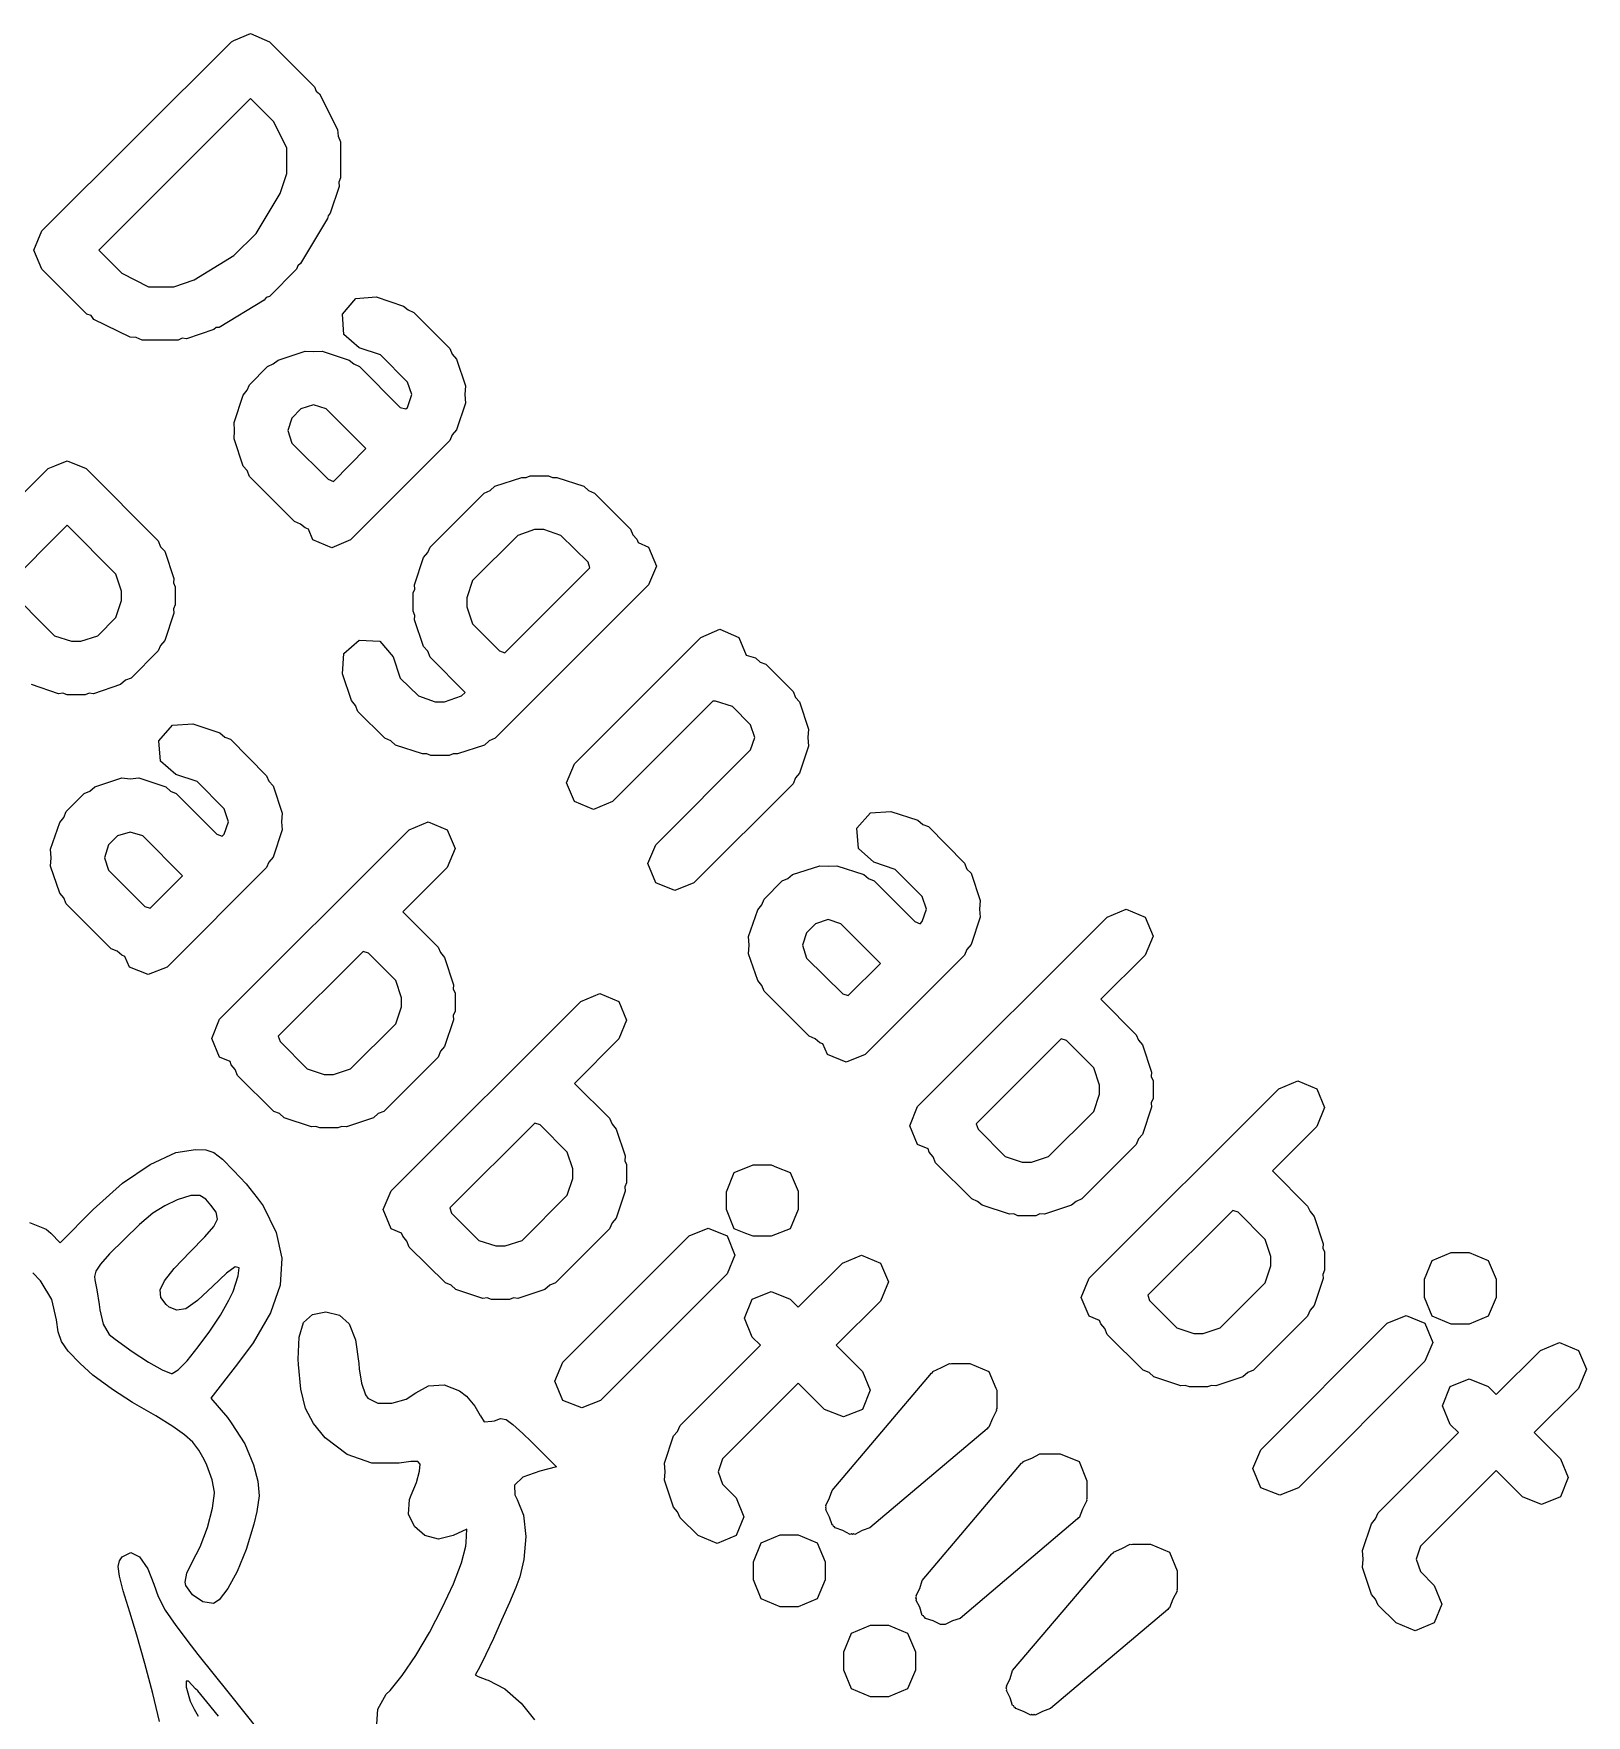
# Model space of a CAD drawing. Extents: x 59.1 to 150, y -119.5 to -80.2.
# Drawn here: x 71.978 to 74.873, y -116.338 to -113.202 of the extents above; entities that cross this region are included whole.
import ezdxf

# ---------------------------------------------------------------- set-up
doc = ezdxf.new("R2010")
doc.units = 0
doc.layers.add('BLACK', color=7, linetype='CONTINUOUS')

msp = doc.modelspace()

# ---------------------------------------------------------------- linework, layer by layer
at = {"layer": 'BLACK', "linetype": 'CONTINUOUS'}
for p, q in [((71.9932, -113.57), (72.3467, -113.217)), ((72.3467, -113.217), (72.351, -113.215)), ((72.351, -113.215), (72.3821, -113.202)), ((72.3821, -113.202), (72.4174, -113.217)), ((72.4174, -113.217), (72.5016, -113.301)), ((72.5016, -113.301), (72.5048, -113.309)), ((72.5048, -113.309), (72.511, -113.314)), ((72.511, -113.314), (72.5446, -113.381)), ((72.3821, -113.323), (72.0992, -113.606)), ((72.4252, -113.366), (72.3821, -113.323)), ((72.4499, -113.415), (72.4252, -113.366)), ((72.5446, -113.381), (72.5455, -113.393)), ((72.4499, -113.463), (72.4499, -113.415)), ((72.5455, -113.393), (72.5499, -113.404)), ((72.5499, -113.404), (72.5499, -113.471)), ((72.4374, -113.5), (72.4499, -113.463)), ((72.5499, -113.471), (72.5468, -113.479)), ((72.3929, -113.575), (72.4374, -113.5)), ((72.5474, -113.487), (72.5305, -113.537)), ((72.5468, -113.479), (72.5474, -113.487)), ((72.5305, -113.537), (72.5268, -113.542)), ((71.9785, -113.606), (71.9932, -113.57)), ((71.9932, -113.57), (71.9932, -113.57)), ((72.526, -113.547), (72.4755, -113.631)), ((72.5268, -113.542), (72.526, -113.547)), ((72.3511, -113.616), (72.3929, -113.575)), ((71.9932, -113.641), (71.9785, -113.606)), ((72.0992, -113.606), (72.1423, -113.649)), ((72.2769, -113.661), (72.3511, -113.616)), ((72.4704, -113.635), (72.4679, -113.641)), ((72.4755, -113.631), (72.4704, -113.635)), ((72.0773, -113.725), (71.9932, -113.641)), ((72.1423, -113.649), (72.1918, -113.674)), ((72.2393, -113.674), (72.2769, -113.661)), ((72.4679, -113.641), (72.4174, -113.692)), ((72.1918, -113.674), (72.2393, -113.674)), ((72.4116, -113.694), (72.4078, -113.699)), ((72.4174, -113.692), (72.4116, -113.694)), ((72.5535, -113.725), (72.5786, -113.696)), ((72.5786, -113.696), (72.6167, -113.693)), ((72.6167, -113.693), (72.6673, -113.71)), ((72.0849, -113.728), (72.0773, -113.725)), ((72.0903, -113.735), (72.0849, -113.728)), ((72.4078, -113.699), (72.3236, -113.75)), ((72.5562, -113.763), (72.5535, -113.725)), ((72.6673, -113.71), (72.676, -113.717)), ((72.676, -113.717), (72.6868, -113.722)), ((72.6868, -113.722), (72.7541, -113.789)), ((72.1577, -113.768), (72.0903, -113.735)), ((72.3137, -113.754), (72.2632, -113.771)), ((72.318, -113.75), (72.3137, -113.754)), ((72.3236, -113.75), (72.318, -113.75)), ((72.1693, -113.769), (72.1577, -113.768)), ((72.18, -113.774), (72.1693, -113.769)), ((72.2474, -113.774), (72.18, -113.774)), ((72.255, -113.77), (72.2474, -113.774)), ((72.2632, -113.771), (72.255, -113.77)), ((72.5851, -113.788), (72.5562, -113.763)), ((72.6244, -113.801), (72.5851, -113.788)), ((72.7541, -113.789), (72.7586, -113.8)), ((72.3804, -113.857), (72.4141, -113.823)), ((72.4141, -113.823), (72.4248, -113.818)), ((72.4248, -113.818), (72.4336, -113.811)), ((72.4336, -113.811), (72.4841, -113.794)), ((72.4841, -113.794), (72.4999, -113.795)), ((72.4999, -113.795), (72.5157, -113.794)), ((72.5157, -113.794), (72.5662, -113.811)), ((72.5662, -113.811), (72.575, -113.818)), ((72.575, -113.818), (72.5858, -113.823)), ((72.5858, -113.823), (72.6616, -113.899)), ((72.6751, -113.852), (72.6244, -113.801)), ((72.7586, -113.8), (72.7662, -113.809)), ((72.7662, -113.809), (72.7831, -113.859)), ((72.6829, -113.875), (72.6751, -113.852)), ((72.3515, -113.927), (72.3683, -113.876)), ((72.3683, -113.876), (72.3759, -113.867)), ((72.3759, -113.867), (72.3804, -113.857)), ((72.6751, -113.899), (72.6829, -113.875)), ((72.7831, -113.859), (72.7819, -113.875)), ((72.7819, -113.875), (72.7831, -113.891)), ((72.4764, -113.902), (72.4594, -113.919)), ((72.4999, -113.894), (72.4764, -113.902)), ((72.5234, -113.902), (72.4999, -113.894)), ((72.5976, -113.976), (72.5234, -113.902)), ((72.6616, -113.899), (72.6716, -113.902)), ((72.6716, -113.902), (72.6751, -113.899)), ((72.7831, -113.891), (72.7662, -113.941)), ((72.3526, -113.942), (72.3515, -113.927)), ((72.3515, -113.958), (72.3526, -113.942)), ((72.4594, -113.919), (72.4516, -113.942)), ((72.4516, -113.942), (72.4594, -113.966)), ((72.7662, -113.941), (72.7586, -113.95)), ((72.3683, -114.009), (72.3515, -113.958)), ((72.4594, -113.966), (72.5269, -114.033)), ((72.5369, -114.037), (72.5976, -113.976)), ((72.7541, -113.961), (72.569, -114.146)), ((72.7586, -113.95), (72.7541, -113.961)), ((72.0048, -114.013), (72.0173, -114.008)), ((72.0173, -114.008), (72.0401, -113.999)), ((72.0401, -113.999), (72.0755, -114.013)), ((72.3759, -114.017), (72.3683, -114.009)), ((71.8196, -114.198), (72.0048, -114.013)), ((72.0755, -114.013), (72.2102, -114.148)), ((72.3804, -114.028), (72.3759, -114.017)), ((72.4646, -114.112), (72.3804, -114.028)), ((72.5269, -114.033), (72.5369, -114.037)), ((72.8377, -114.046), (72.8882, -114.03)), ((72.8882, -114.03), (72.8964, -114.03)), ((72.8964, -114.03), (72.904, -114.027)), ((72.904, -114.027), (72.9377, -114.027)), ((72.9377, -114.027), (72.9453, -114.03)), ((72.9453, -114.03), (72.9535, -114.03)), ((72.9535, -114.03), (73.004, -114.046)), ((72.7171, -114.16), (72.8181, -114.059)), ((72.8181, -114.059), (72.8289, -114.054)), ((72.8289, -114.054), (72.8377, -114.046)), ((73.004, -114.046), (73.0128, -114.054)), ((73.0128, -114.054), (73.0235, -114.059)), ((73.0235, -114.059), (73.0909, -114.126)), ((72.0401, -114.119), (71.9257, -114.234)), ((72.1311, -114.21), (72.0401, -114.119)), ((72.4753, -114.117), (72.4646, -114.112)), ((72.4841, -114.124), (72.4753, -114.117)), ((72.4901, -114.126), (72.4841, -114.124)), ((72.4982, -114.146), (72.4901, -114.126)), ((72.9121, -114.127), (72.8805, -114.138)), ((72.9295, -114.127), (72.9121, -114.127)), ((72.9612, -114.138), (72.9295, -114.127)), ((73.0909, -114.126), (73.0953, -114.137)), ((73.0953, -114.137), (73.1029, -114.145)), ((72.2102, -114.148), (72.2146, -114.159)), ((72.2146, -114.159), (72.2223, -114.167)), ((72.2223, -114.167), (72.2391, -114.218)), ((72.5336, -114.161), (72.4982, -114.146)), ((72.569, -114.146), (72.5336, -114.161)), ((72.7127, -114.17), (72.7171, -114.16)), ((72.8805, -114.138), (72.7962, -114.222)), ((73.0118, -114.188), (72.9612, -114.138)), ((73.1029, -114.145), (73.1049, -114.151)), ((73.1049, -114.151), (73.1245, -114.16)), ((73.1245, -114.16), (73.1392, -114.195)), ((72.6882, -114.23), (72.705, -114.179)), ((72.705, -114.179), (72.7127, -114.17)), ((72.8568, -114.357), (73.0151, -114.198)), ((73.0151, -114.198), (73.0118, -114.188)), ((73.1392, -114.195), (73.1245, -114.23)), ((72.1417, -114.242), (72.1311, -114.21)), ((72.2391, -114.218), (72.2385, -114.226)), ((72.2385, -114.226), (72.2417, -114.234)), ((72.6888, -114.238), (72.6882, -114.23)), ((72.7962, -114.222), (72.7856, -114.254)), ((73.1245, -114.23), (72.8383, -114.516)), ((71.9257, -114.234), (72.0166, -114.325)), ((72.1311, -114.291), (72.1417, -114.259)), ((72.1417, -114.259), (72.1417, -114.242)), ((72.2417, -114.234), (72.2417, -114.267)), ((72.6856, -114.245), (72.6888, -114.238)), ((72.6856, -114.279), (72.6856, -114.245)), ((72.7856, -114.254), (72.7856, -114.271)), ((72.0973, -114.325), (72.1311, -114.291)), ((72.2391, -114.283), (72.2223, -114.334)), ((72.2417, -114.267), (72.2385, -114.275)), ((72.2385, -114.275), (72.2391, -114.283)), ((72.6888, -114.287), (72.6856, -114.279)), ((72.6882, -114.295), (72.6888, -114.287)), ((72.7856, -114.271), (72.7962, -114.303)), ((72.0166, -114.325), (72.0482, -114.335)), ((72.0657, -114.335), (72.0973, -114.325)), ((72.705, -114.345), (72.6882, -114.295)), ((72.7962, -114.303), (72.8468, -114.353)), ((73.2222, -114.328), (73.2575, -114.313)), ((73.2575, -114.313), (73.2929, -114.328)), ((72.0482, -114.335), (72.0657, -114.335)), ((72.2102, -114.353), (72.1597, -114.404)), ((72.2146, -114.343), (72.2102, -114.353)), ((72.2223, -114.334), (72.2146, -114.343)), ((72.5562, -114.358), (72.5851, -114.333)), ((72.5851, -114.333), (72.6233, -114.335)), ((72.6233, -114.335), (72.6484, -114.364)), ((72.7127, -114.354), (72.705, -114.345)), ((72.7171, -114.365), (72.7127, -114.354)), ((72.8468, -114.353), (72.8568, -114.357)), ((72.9865, -114.564), (73.2222, -114.328)), ((73.2929, -114.328), (73.3064, -114.361)), ((72.5535, -114.396), (72.5562, -114.358)), ((72.6484, -114.364), (72.6615, -114.404)), ((72.7828, -114.431), (72.7171, -114.365)), ((73.3064, -114.361), (73.3239, -114.366)), ((73.3239, -114.366), (73.3326, -114.374)), ((73.3326, -114.374), (73.3434, -114.378)), ((73.3434, -114.378), (73.3939, -114.429)), ((72.0243, -114.433), (71.9738, -114.416)), ((72.1401, -114.416), (72.0896, -114.433)), ((72.1489, -114.408), (72.1401, -114.416)), ((72.1597, -114.404), (72.1489, -114.408)), ((72.5703, -114.446), (72.5535, -114.396)), ((72.6615, -114.404), (72.6953, -114.437)), ((72.0325, -114.432), (72.0243, -114.433)), ((72.0401, -114.435), (72.0325, -114.432)), ((72.0738, -114.435), (72.0401, -114.435)), ((72.0814, -114.432), (72.0738, -114.435)), ((72.0896, -114.433), (72.0814, -114.432)), ((72.578, -114.455), (72.5703, -114.446)), ((72.6953, -114.437), (72.7269, -114.448)), ((72.7269, -114.448), (72.7443, -114.448)), ((72.7443, -114.448), (72.776, -114.437)), ((72.776, -114.437), (72.7828, -114.431)), ((73.2446, -114.447), (73.0572, -114.634)), ((73.2494, -114.447), (73.2446, -114.447)), ((73.281, -114.457), (73.2494, -114.447)), ((73.3939, -114.429), (73.3984, -114.44)), ((73.3984, -114.44), (73.406, -114.448)), ((73.406, -114.448), (73.4228, -114.499)), ((72.5824, -114.466), (72.578, -114.455)), ((72.6329, -114.516), (72.5824, -114.466)), ((73.3149, -114.491), (73.281, -114.457)), ((72.2116, -114.521), (72.2366, -114.492)), ((72.2366, -114.492), (72.2748, -114.489)), ((72.2748, -114.489), (72.3253, -114.506)), ((72.3253, -114.506), (72.3341, -114.514)), ((73.3227, -114.515), (73.3149, -114.491)), ((73.4228, -114.499), (73.4217, -114.515)), ((72.2143, -114.559), (72.2116, -114.521)), ((72.3341, -114.514), (72.3449, -114.518)), ((72.3449, -114.518), (72.4122, -114.586)), ((72.6437, -114.521), (72.6329, -114.516)), ((72.6525, -114.529), (72.6437, -114.521)), ((72.703, -114.545), (72.6525, -114.529)), ((72.8188, -114.529), (72.7683, -114.545)), ((72.8276, -114.521), (72.8188, -114.529)), ((72.8383, -114.516), (72.8276, -114.521)), ((73.138, -114.715), (73.3149, -114.538)), ((73.3149, -114.538), (73.3227, -114.515)), ((73.4228, -114.531), (73.406, -114.581)), ((73.4217, -114.515), (73.4228, -114.531)), ((72.2432, -114.584), (72.2143, -114.559)), ((72.7112, -114.545), (72.703, -114.545)), ((72.7188, -114.548), (72.7112, -114.545)), ((72.7525, -114.548), (72.7188, -114.548)), ((72.7601, -114.545), (72.7525, -114.548)), ((72.7683, -114.545), (72.7601, -114.545)), ((72.9718, -114.599), (72.9865, -114.564)), ((72.0829, -114.615), (72.0917, -114.607)), ((72.0917, -114.607), (72.1422, -114.59)), ((72.1422, -114.59), (72.158, -114.592)), ((72.158, -114.592), (72.1738, -114.59)), ((72.1738, -114.59), (72.2243, -114.607)), ((72.2243, -114.607), (72.2331, -114.615)), ((72.2825, -114.597), (72.2432, -114.584)), ((72.3332, -114.648), (72.2825, -114.597)), ((72.4122, -114.586), (72.4167, -114.596)), ((72.4167, -114.596), (72.4243, -114.605)), ((72.4243, -114.605), (72.4411, -114.656)), ((72.9865, -114.634), (72.9718, -114.599)), ((73.3939, -114.601), (73.2087, -114.786)), ((73.3984, -114.59), (73.3939, -114.601)), ((73.406, -114.581), (73.3984, -114.59)), ((72.0385, -114.653), (72.0721, -114.619)), ((72.0721, -114.619), (72.0829, -114.615)), ((72.2331, -114.615), (72.2438, -114.619)), ((72.2438, -114.619), (72.3197, -114.695)), ((73.0218, -114.649), (72.9865, -114.634)), ((73.0572, -114.634), (73.0218, -114.649)), ((72.0264, -114.673), (72.034, -114.664)), ((72.034, -114.664), (72.0385, -114.653)), ((72.341, -114.672), (72.3332, -114.648)), ((72.4411, -114.656), (72.44, -114.672)), ((73.5131, -114.684), (73.5382, -114.655)), ((73.5382, -114.655), (73.5764, -114.653)), ((73.5764, -114.653), (73.6269, -114.669)), ((73.6269, -114.669), (73.6357, -114.677)), ((72.0095, -114.723), (72.0264, -114.673)), ((72.1345, -114.698), (72.1175, -114.715)), ((72.158, -114.691), (72.1345, -114.698)), ((72.1815, -114.698), (72.158, -114.691)), ((72.2556, -114.773), (72.1815, -114.698)), ((72.3197, -114.695), (72.3297, -114.699)), ((72.3247, -115.04), (72.6782, -114.687)), ((72.3297, -114.699), (72.3332, -114.695)), ((72.3332, -114.695), (72.341, -114.672)), ((72.4411, -114.687), (72.4243, -114.738)), ((72.44, -114.672), (72.4411, -114.687)), ((72.6782, -114.687), (72.7136, -114.672)), ((72.7136, -114.672), (72.7489, -114.687)), ((72.7489, -114.687), (72.7636, -114.722)), ((73.5159, -114.722), (73.5131, -114.684)), ((73.6357, -114.677), (73.6464, -114.681)), ((73.6464, -114.681), (73.7138, -114.749)), ((72.0107, -114.739), (72.0095, -114.723)), ((72.1175, -114.715), (72.1097, -114.739)), ((72.7636, -114.722), (72.7489, -114.757)), ((73.1234, -114.75), (73.138, -114.715)), ((73.5448, -114.747), (73.5159, -114.722)), ((72.0095, -114.755), (72.0107, -114.739)), ((72.0264, -114.805), (72.0095, -114.755)), ((72.1097, -114.739), (72.1175, -114.762)), ((72.1175, -114.762), (72.185, -114.83)), ((72.4122, -114.757), (72.227, -114.943)), ((72.4167, -114.747), (72.4122, -114.757)), ((72.4243, -114.738), (72.4167, -114.747)), ((72.7489, -114.757), (72.6664, -114.84)), ((73.138, -114.786), (73.1234, -114.75)), ((73.3932, -114.77), (73.4438, -114.754)), ((73.4438, -114.754), (73.4596, -114.755)), ((73.4596, -114.755), (73.4754, -114.754)), ((73.4754, -114.754), (73.5259, -114.77)), ((73.5841, -114.761), (73.5448, -114.747)), ((73.6347, -114.811), (73.5841, -114.761)), ((73.7138, -114.749), (73.7182, -114.76)), ((73.7182, -114.76), (73.7259, -114.768)), ((72.195, -114.833), (72.2556, -114.773)), ((73.1734, -114.8), (73.138, -114.786)), ((73.2087, -114.786), (73.1734, -114.8)), ((73.34, -114.816), (73.3737, -114.782)), ((73.3737, -114.782), (73.3845, -114.778)), ((73.3845, -114.778), (73.3932, -114.77)), ((73.5259, -114.77), (73.5347, -114.778)), ((73.5347, -114.778), (73.5454, -114.782)), ((73.5454, -114.782), (73.6213, -114.858)), ((73.7259, -114.768), (73.7427, -114.819)), ((72.034, -114.814), (72.0264, -114.805)), ((72.0385, -114.825), (72.034, -114.814)), ((72.1226, -114.909), (72.0385, -114.825)), ((73.328, -114.836), (73.3356, -114.827)), ((73.3356, -114.827), (73.34, -114.816)), ((73.6426, -114.835), (73.6347, -114.811)), ((73.7427, -114.819), (73.7416, -114.835)), ((72.185, -114.83), (72.195, -114.833)), ((72.6664, -114.84), (72.7321, -114.906)), ((73.3111, -114.886), (73.328, -114.836)), ((73.4596, -114.854), (73.4361, -114.862)), ((73.4831, -114.862), (73.4596, -114.854)), ((73.6213, -114.858), (73.6313, -114.862)), ((73.6262, -115.203), (73.9798, -114.85)), ((73.6313, -114.862), (73.6347, -114.858)), ((73.6347, -114.858), (73.6426, -114.835)), ((73.7427, -114.85), (73.7259, -114.901)), ((73.7416, -114.835), (73.7427, -114.85)), ((73.9798, -114.85), (74.0152, -114.835)), ((74.0152, -114.835), (74.0505, -114.85)), ((74.0505, -114.85), (74.0652, -114.885)), ((73.3122, -114.902), (73.3111, -114.886)), ((73.4191, -114.879), (73.4113, -114.902)), ((73.4361, -114.862), (73.4191, -114.879)), ((73.5572, -114.936), (73.4831, -114.862)), ((74.0652, -114.885), (74.0505, -114.921)), ((72.1334, -114.913), (72.1226, -114.909)), ((72.1422, -114.921), (72.1334, -114.913)), ((72.1482, -114.923), (72.1422, -114.921)), ((72.5924, -114.914), (72.4341, -115.072)), ((72.6024, -114.917), (72.5924, -114.914)), ((72.653, -114.968), (72.6024, -114.917)), ((72.7321, -114.906), (72.7365, -114.916)), ((72.7365, -114.916), (72.7442, -114.925)), ((73.3111, -114.918), (73.3122, -114.902)), ((73.328, -114.968), (73.3111, -114.918)), ((73.4113, -114.902), (73.4191, -114.926)), ((73.7138, -114.921), (73.5286, -115.106)), ((73.7182, -114.91), (73.7138, -114.921)), ((73.7259, -114.901), (73.7182, -114.91)), ((74.0505, -114.921), (73.968, -115.003)), ((72.1563, -114.943), (72.1482, -114.923)), ((72.1917, -114.957), (72.1563, -114.943)), ((72.227, -114.943), (72.1917, -114.957)), ((72.7442, -114.925), (72.761, -114.976)), ((73.4191, -114.926), (73.4866, -114.993)), ((73.4966, -114.996), (73.5572, -114.936)), ((72.6636, -115), (72.653, -114.968)), ((72.761, -114.976), (72.7604, -114.984)), ((72.7604, -114.984), (72.7636, -114.991)), ((73.3356, -114.977), (73.328, -114.968)), ((73.34, -114.988), (73.3356, -114.977)), ((72.6445, -115.36), (72.9981, -115.007)), ((72.6636, -115.017), (72.6636, -115)), ((72.7636, -114.991), (72.7636, -115.025)), ((72.9981, -115.007), (73.0335, -114.992)), ((73.0335, -114.992), (73.0688, -115.007)), ((73.0688, -115.007), (73.0835, -115.042)), ((73.4242, -115.072), (73.34, -114.988)), ((73.4866, -114.993), (73.4966, -114.996)), ((73.968, -115.003), (74.0337, -115.069)), ((72.31, -115.076), (72.3247, -115.04)), ((72.653, -115.049), (72.6636, -115.017)), ((72.761, -115.041), (72.7442, -115.091)), ((72.7636, -115.025), (72.7604, -115.033)), ((72.7604, -115.033), (72.761, -115.041)), ((73.0835, -115.042), (73.0688, -115.077)), ((72.3247, -115.111), (72.31, -115.076)), ((72.4341, -115.072), (72.4374, -115.082)), ((72.5687, -115.133), (72.653, -115.049)), ((73.0688, -115.077), (72.9863, -115.16)), ((73.435, -115.077), (73.4242, -115.072)), ((73.4438, -115.084), (73.435, -115.077)), ((73.894, -115.077), (73.7356, -115.235)), ((73.904, -115.08), (73.894, -115.077)), ((74.0337, -115.069), (74.0381, -115.079)), ((72.4374, -115.082), (72.488, -115.133)), ((72.7365, -115.1), (72.7321, -115.111)), ((72.7442, -115.091), (72.7365, -115.1)), ((73.4498, -115.086), (73.4438, -115.084)), ((73.4579, -115.106), (73.4498, -115.086)), ((73.4932, -115.12), (73.4579, -115.106)), ((73.5286, -115.106), (73.4932, -115.12)), ((73.9546, -115.131), (73.904, -115.08)), ((74.0381, -115.079), (74.0457, -115.088)), ((74.0457, -115.088), (74.0626, -115.139)), ((72.3442, -115.119), (72.3247, -115.111)), ((72.3463, -115.125), (72.3442, -115.119)), ((72.3539, -115.134), (72.3463, -115.125)), ((72.3583, -115.145), (72.3539, -115.134)), ((72.488, -115.133), (72.5197, -115.143)), ((72.5371, -115.143), (72.5687, -115.133)), ((72.7321, -115.111), (72.6311, -115.212)), ((73.9652, -115.163), (73.9546, -115.131)), ((74.0626, -115.139), (74.062, -115.147)), ((72.4257, -115.212), (72.3583, -115.145)), ((72.5197, -115.143), (72.5371, -115.143)), ((72.9863, -115.16), (73.052, -115.225)), ((73.9461, -115.523), (74.2997, -115.17)), ((73.9652, -115.18), (73.9652, -115.163)), ((74.062, -115.147), (74.0652, -115.155)), ((74.0652, -115.155), (74.0652, -115.188)), ((74.2997, -115.17), (74.335, -115.155)), ((74.335, -115.155), (74.3704, -115.17)), ((74.3704, -115.17), (74.385, -115.205)), ((73.6116, -115.239), (73.6262, -115.203)), ((73.9546, -115.212), (73.9652, -115.18)), ((74.0652, -115.188), (74.062, -115.196)), ((74.062, -115.196), (74.0626, -115.204)), ((72.4364, -115.216), (72.4257, -115.212)), ((72.4452, -115.224), (72.4364, -115.216)), ((72.4957, -115.241), (72.4452, -115.224)), ((72.6115, -115.224), (72.561, -115.241)), ((72.6203, -115.216), (72.6115, -115.224)), ((72.6311, -115.212), (72.6203, -115.216)), ((72.9123, -115.234), (72.7539, -115.392)), ((72.9223, -115.237), (72.9123, -115.234)), ((73.052, -115.225), (73.0564, -115.236)), ((73.7356, -115.235), (73.739, -115.245)), ((73.8703, -115.296), (73.9546, -115.212)), ((74.0626, -115.204), (74.0457, -115.255)), ((74.385, -115.205), (74.3704, -115.24)), ((72.5039, -115.24), (72.4957, -115.241)), ((72.5115, -115.243), (72.5039, -115.24)), ((72.5452, -115.243), (72.5115, -115.243)), ((72.5528, -115.24), (72.5452, -115.243)), ((72.561, -115.241), (72.5528, -115.24)), ((72.9729, -115.288), (72.9223, -115.237)), ((73.0564, -115.236), (73.064, -115.245)), ((73.064, -115.245), (73.0809, -115.295)), ((73.6262, -115.274), (73.6116, -115.239)), ((73.739, -115.245), (73.7896, -115.296)), ((74.0381, -115.263), (74.0337, -115.274)), ((74.0457, -115.255), (74.0381, -115.263)), ((74.3704, -115.24), (74.2879, -115.323)), ((72.1953, -115.311), (72.2428, -115.289)), ((72.2428, -115.289), (72.2795, -115.283)), ((72.2795, -115.283), (72.2987, -115.284)), ((72.2987, -115.284), (72.3139, -115.289)), ((72.3139, -115.289), (72.33, -115.301)), ((72.9835, -115.319), (72.9729, -115.288)), ((73.0809, -115.295), (73.0803, -115.304)), ((73.6458, -115.282), (73.6262, -115.274)), ((73.6478, -115.288), (73.6458, -115.282)), ((73.6555, -115.297), (73.6478, -115.288)), ((73.6599, -115.308), (73.6555, -115.297)), ((73.7896, -115.296), (73.8212, -115.307)), ((73.8387, -115.307), (73.8703, -115.296)), ((74.0337, -115.274), (73.9327, -115.375)), ((72.1436, -115.346), (72.1953, -115.311)), ((72.33, -115.301), (72.3507, -115.322)), ((72.3507, -115.322), (72.3739, -115.347)), ((72.9835, -115.337), (72.9835, -115.319)), ((73.0803, -115.304), (73.0835, -115.311)), ((73.0835, -115.311), (73.0835, -115.345)), ((73.2697, -115.362), (73.2843, -115.326)), ((73.2843, -115.326), (73.3197, -115.312)), ((73.3197, -115.312), (73.3533, -115.312)), ((73.3533, -115.312), (73.3629, -115.316)), ((73.3629, -115.316), (73.3887, -115.326)), ((73.3887, -115.326), (73.4032, -115.361)), ((73.7273, -115.375), (73.6599, -115.308)), ((73.8212, -115.307), (73.8387, -115.307)), ((74.2879, -115.323), (74.3536, -115.389)), ((72.0889, -115.395), (72.1436, -115.346)), ((72.3739, -115.347), (72.3947, -115.373)), ((72.6299, -115.395), (72.6445, -115.36)), ((72.9729, -115.368), (72.9835, -115.337)), ((73.0835, -115.345), (73.0803, -115.353)), ((73.0803, -115.353), (73.0809, -115.361)), ((72.2224, -115.388), (72.2002, -115.402)), ((72.2457, -115.377), (72.2224, -115.388)), ((72.2707, -115.369), (72.2457, -115.377)), ((72.2877, -115.369), (72.2707, -115.369)), ((72.2992, -115.376), (72.2877, -115.369)), ((72.3084, -115.387), (72.2992, -115.376)), ((72.3183, -115.4), (72.3084, -115.387)), ((72.3947, -115.373), (72.4058, -115.388)), ((72.4058, -115.388), (72.4302, -115.438)), ((72.8886, -115.453), (72.9729, -115.368)), ((73.0809, -115.361), (73.064, -115.411)), ((73.2697, -115.395), (73.2697, -115.362)), ((73.4032, -115.361), (73.4033, -115.362)), ((73.4033, -115.362), (73.4033, -115.395)), ((73.738, -115.38), (73.7273, -115.375)), ((73.7468, -115.387), (73.738, -115.38)), ((73.7973, -115.404), (73.7468, -115.387)), ((73.9131, -115.387), (73.8626, -115.404)), ((73.9219, -115.38), (73.9131, -115.387)), ((73.9327, -115.375), (73.9219, -115.38)), ((74.3536, -115.389), (74.358, -115.399)), ((71.9703, -115.419), (72.0014, -115.432)), ((72.0276, -115.457), (72.0889, -115.395)), ((72.175, -115.423), (72.1464, -115.451)), ((72.2002, -115.402), (72.175, -115.423)), ((72.3137, -115.427), (72.3204, -115.413)), ((72.3204, -115.413), (72.3183, -115.4)), ((72.6445, -115.431), (72.6299, -115.395)), ((72.7539, -115.392), (72.7573, -115.402)), ((72.7573, -115.402), (72.8079, -115.453)), ((73.0564, -115.42), (73.052, -115.431)), ((73.064, -115.411), (73.0564, -115.42)), ((73.2843, -115.431), (73.2697, -115.395)), ((73.4033, -115.395), (73.3887, -115.431)), ((73.8055, -115.403), (73.7973, -115.404)), ((73.8131, -115.407), (73.8055, -115.403)), ((73.8468, -115.407), (73.8131, -115.407)), ((73.8544, -115.403), (73.8468, -115.407)), ((73.8626, -115.404), (73.8544, -115.403)), ((74.2139, -115.397), (74.0555, -115.555)), ((74.2238, -115.4), (74.2139, -115.397)), ((74.2745, -115.451), (74.2238, -115.4)), ((74.358, -115.399), (74.3656, -115.408)), ((74.3656, -115.408), (74.3825, -115.459)), ((72.0014, -115.432), (72.0101, -115.439)), ((72.0101, -115.439), (72.0276, -115.457)), ((72.1464, -115.451), (72.1192, -115.478)), ((72.2699, -115.474), (72.2972, -115.446)), ((72.2972, -115.446), (72.3137, -115.427)), ((72.4302, -115.438), (72.4409, -115.486)), ((72.6641, -115.439), (72.6445, -115.431)), ((72.6661, -115.445), (72.6641, -115.439)), ((72.6738, -115.454), (72.6661, -115.445)), ((72.6782, -115.465), (72.6738, -115.454)), ((72.8079, -115.453), (72.8395, -115.463)), ((72.857, -115.463), (72.8886, -115.453)), ((73.052, -115.431), (72.951, -115.532)), ((72.9644, -115.68), (73.2001, -115.444)), ((73.2001, -115.444), (73.2355, -115.43)), ((73.2355, -115.43), (73.2708, -115.444)), ((73.2708, -115.444), (73.2855, -115.48)), ((73.3058, -115.44), (73.2843, -115.431)), ((73.3197, -115.445), (73.3058, -115.44)), ((73.3533, -115.445), (73.3197, -115.445)), ((73.3887, -115.431), (73.3533, -115.445)), ((74.285, -115.483), (74.2745, -115.451)), ((72.1192, -115.478), (72.1023, -115.497)), ((72.2398, -115.505), (72.2696, -115.474)), ((72.2696, -115.474), (72.2699, -115.474)), ((72.7456, -115.532), (72.6782, -115.465)), ((72.8395, -115.463), (72.857, -115.463)), ((73.2855, -115.48), (73.2708, -115.515)), ((73.4863, -115.495), (73.5217, -115.48)), ((73.5217, -115.48), (73.557, -115.495)), ((74.285, -115.5), (74.285, -115.483)), ((74.3825, -115.459), (74.3819, -115.467)), ((74.3819, -115.467), (74.385, -115.474)), ((74.385, -115.474), (74.385, -115.508)), ((74.5859, -115.49), (74.6212, -115.475)), ((74.6212, -115.475), (74.6549, -115.475)), ((74.6549, -115.475), (74.6903, -115.49)), ((71.9904, -115.528), (71.9766, -115.513)), ((72.0937, -115.51), (72.0913, -115.52)), ((72.1023, -115.497), (72.0937, -115.51)), ((72.2216, -115.528), (72.2398, -115.505)), ((72.3372, -115.514), (72.312, -115.538)), ((72.3538, -115.502), (72.3372, -115.514)), ((72.3611, -115.504), (72.3538, -115.502)), ((72.3595, -115.519), (72.3611, -115.504)), ((72.4409, -115.486), (72.4375, -115.536)), ((73.2708, -115.515), (73.0351, -115.751)), ((73.4038, -115.577), (73.4863, -115.495)), ((73.557, -115.495), (73.5717, -115.53)), ((74.2745, -115.532), (74.285, -115.5)), ((74.385, -115.508), (74.3819, -115.516)), ((74.3819, -115.516), (74.3825, -115.524)), ((74.5712, -115.525), (74.5859, -115.49)), ((74.6903, -115.49), (74.7049, -115.525)), ((71.9917, -115.53), (71.9904, -115.528)), ((72.0118, -115.563), (71.9917, -115.53)), ((72.0913, -115.52), (72.0922, -115.526)), ((72.0922, -115.526), (72.0959, -115.545)), ((72.0959, -115.545), (72.1, -115.572)), ((72.2138, -115.545), (72.2216, -115.528)), ((72.2153, -115.559), (72.2138, -115.545)), ((72.312, -115.538), (72.2831, -115.565)), ((72.3421, -115.564), (72.3497, -115.548)), ((72.3497, -115.548), (72.3595, -115.519)), ((72.4375, -115.536), (72.4197, -115.588)), ((72.7563, -115.536), (72.7456, -115.532)), ((72.7651, -115.544), (72.7563, -115.536)), ((72.8156, -115.561), (72.7651, -115.544)), ((72.9314, -115.544), (72.8809, -115.561)), ((72.9402, -115.536), (72.9314, -115.544)), ((72.951, -115.532), (72.9402, -115.536)), ((73.318, -115.562), (73.3533, -115.548)), ((73.3533, -115.548), (73.3887, -115.562)), ((73.5717, -115.53), (73.557, -115.566)), ((73.9315, -115.559), (73.9461, -115.523)), ((74.1902, -115.616), (74.2745, -115.532)), ((74.3825, -115.524), (74.3656, -115.574)), ((74.5712, -115.559), (74.5712, -115.525)), ((74.7049, -115.525), (74.7049, -115.559)), ((72.0204, -115.601), (72.0118, -115.563)), ((72.1, -115.572), (72.1013, -115.582)), ((72.225, -115.572), (72.2153, -115.559)), ((72.2304, -115.577), (72.225, -115.572)), ((72.2449, -115.583), (72.2304, -115.577)), ((72.2616, -115.58), (72.2449, -115.583)), ((72.2831, -115.565), (72.2616, -115.58)), ((72.3262, -115.592), (72.3421, -115.564)), ((72.8238, -115.56), (72.8156, -115.561)), ((72.8314, -115.563), (72.8238, -115.56)), ((72.8651, -115.563), (72.8314, -115.563)), ((72.8727, -115.56), (72.8651, -115.563)), ((72.8809, -115.561), (72.8727, -115.56)), ((73.3033, -115.598), (73.318, -115.562)), ((73.3887, -115.562), (73.4038, -115.577)), ((73.557, -115.566), (73.4746, -115.648)), ((73.9461, -115.594), (73.9315, -115.559)), ((74.0555, -115.555), (74.0589, -115.565)), ((74.0589, -115.565), (74.1095, -115.616)), ((74.3656, -115.574), (74.358, -115.583)), ((74.5859, -115.594), (74.5712, -115.559)), ((74.7049, -115.559), (74.6903, -115.594)), ((72.0235, -115.623), (72.0204, -115.601)), ((72.1013, -115.582), (72.1072, -115.609)), ((72.1072, -115.609), (72.1184, -115.628)), ((72.3062, -115.622), (72.3262, -115.592)), ((72.4197, -115.588), (72.3873, -115.644)), ((72.4727, -115.633), (72.4813, -115.606)), ((72.4813, -115.606), (72.498, -115.591)), ((72.498, -115.591), (72.5226, -115.586)), ((72.5226, -115.586), (72.548, -115.592)), ((72.548, -115.592), (72.5662, -115.608)), ((72.5662, -115.608), (72.5781, -115.638)), ((73.318, -115.633), (73.3033, -115.598)), ((73.9657, -115.602), (73.9461, -115.594)), ((73.9677, -115.608), (73.9657, -115.602)), ((73.9753, -115.617), (73.9677, -115.608)), ((74.3536, -115.594), (74.2525, -115.695)), ((74.266, -115.843), (74.5017, -115.607)), ((74.358, -115.583), (74.3536, -115.594)), ((74.5017, -115.607), (74.5371, -115.593)), ((74.5371, -115.593), (74.5724, -115.607)), ((74.5724, -115.607), (74.5871, -115.643)), ((74.6212, -115.609), (74.5859, -115.594)), ((74.6549, -115.609), (74.6212, -115.609)), ((74.6903, -115.594), (74.6549, -115.609)), ((72.0298, -115.641), (72.0235, -115.623)), ((72.0425, -115.659), (72.0298, -115.641)), ((72.1184, -115.628), (72.1297, -115.637)), ((72.1297, -115.637), (72.1616, -115.66)), ((72.2847, -115.651), (72.3062, -115.622)), ((72.4713, -115.674), (72.4727, -115.633)), ((72.5781, -115.638), (72.5844, -115.682)), ((73.3331, -115.648), (73.318, -115.633)), ((73.9798, -115.628), (73.9753, -115.617)), ((74.0471, -115.695), (73.9798, -115.628)), ((74.1095, -115.616), (74.1411, -115.626)), ((74.1411, -115.626), (74.1586, -115.626)), ((74.1586, -115.626), (74.1902, -115.616)), ((72.0644, -115.682), (72.0425, -115.659)), ((72.1616, -115.66), (72.1921, -115.68)), ((72.2643, -115.677), (72.2847, -115.651)), ((72.3873, -115.644), (72.3583, -115.683)), ((72.4717, -115.684), (72.4713, -115.674)), ((73.1833, -115.798), (73.3331, -115.648)), ((73.4746, -115.648), (73.5234, -115.697)), ((74.5871, -115.643), (74.5724, -115.678)), ((74.7054, -115.74), (74.7879, -115.658)), ((74.7879, -115.658), (74.8233, -115.643)), ((74.8233, -115.643), (74.8586, -115.658)), ((74.8586, -115.658), (74.8733, -115.693)), ((72.0885, -115.704), (72.0644, -115.682)), ((72.1252, -115.731), (72.0885, -115.704)), ((72.1921, -115.68), (72.2175, -115.694)), ((72.2175, -115.694), (72.2342, -115.701)), ((72.2342, -115.701), (72.2363, -115.701)), ((72.2363, -115.701), (72.2473, -115.694)), ((72.2473, -115.694), (72.2643, -115.677)), ((72.3583, -115.683), (72.3082, -115.747)), ((72.4761, -115.73), (72.4717, -115.684)), ((72.5844, -115.682), (72.5851, -115.692)), ((72.5851, -115.692), (72.5891, -115.719)), ((72.9498, -115.715), (72.9644, -115.68)), ((73.4667, -115.919), (73.6519, -115.7)), ((73.5234, -115.697), (73.538, -115.732)), ((73.6519, -115.7), (73.6538, -115.699)), ((73.6538, -115.699), (73.6547, -115.697)), ((73.6547, -115.697), (73.6706, -115.69)), ((73.6706, -115.69), (73.6859, -115.682)), ((73.6859, -115.682), (73.688, -115.683)), ((73.688, -115.683), (73.6901, -115.682)), ((73.6901, -115.682), (73.7237, -115.682)), ((73.7237, -115.682), (73.7591, -115.697)), ((73.7591, -115.697), (73.7719, -115.728)), ((74.0579, -115.699), (74.0471, -115.695)), ((74.0667, -115.707), (74.0579, -115.699)), ((74.2418, -115.699), (74.233, -115.707)), ((74.2525, -115.695), (74.2418, -115.699)), ((74.5724, -115.678), (74.3367, -115.914)), ((74.8733, -115.693), (74.8586, -115.729)), ((72.1625, -115.755), (72.1252, -115.731)), ((72.4848, -115.766), (72.4761, -115.73)), ((72.5891, -115.719), (72.5966, -115.741)), ((72.6905, -115.737), (72.7144, -115.724)), ((72.7144, -115.724), (72.7436, -115.722)), ((72.7436, -115.722), (72.7721, -115.733)), ((72.7721, -115.733), (72.7849, -115.743)), ((72.9644, -115.751), (72.9498, -115.715)), ((73.4038, -115.719), (73.2623, -115.86)), ((73.4527, -115.768), (73.4038, -115.719)), ((73.538, -115.732), (73.5234, -115.768)), ((73.7719, -115.728), (73.7737, -115.732)), ((73.7737, -115.732), (73.7737, -115.766)), ((74.1172, -115.724), (74.0667, -115.707)), ((74.1254, -115.723), (74.1172, -115.724)), ((74.133, -115.726), (74.1254, -115.723)), ((74.1667, -115.726), (74.133, -115.726)), ((74.1743, -115.723), (74.1667, -115.726)), ((74.1825, -115.724), (74.1743, -115.723)), ((74.233, -115.707), (74.1825, -115.724)), ((74.6049, -115.761), (74.6196, -115.725)), ((74.6196, -115.725), (74.6549, -115.711)), ((74.6549, -115.711), (74.6903, -115.725)), ((74.6903, -115.725), (74.7054, -115.74)), ((74.8586, -115.729), (74.7761, -115.811)), ((72.2058, -115.78), (72.1625, -115.755)), ((72.3082, -115.747), (72.3395, -115.783)), ((72.4995, -115.794), (72.4848, -115.766)), ((72.5966, -115.741), (72.601, -115.747)), ((72.601, -115.747), (72.6198, -115.756)), ((72.6198, -115.756), (72.6458, -115.756)), ((72.6458, -115.756), (72.6723, -115.749)), ((72.6723, -115.749), (72.6905, -115.737)), ((72.7849, -115.743), (72.8008, -115.762)), ((72.8008, -115.762), (72.8107, -115.779)), ((72.9998, -115.765), (72.9644, -115.751)), ((73.0351, -115.751), (72.9998, -115.765)), ((73.488, -115.782), (73.4527, -115.768)), ((73.5234, -115.768), (73.488, -115.782)), ((73.7737, -115.766), (73.7729, -115.768)), ((73.7729, -115.768), (73.7736, -115.77)), ((74.6196, -115.796), (74.6049, -115.761)), ((72.2373, -115.8), (72.2058, -115.78)), ((72.3395, -115.783), (72.3462, -115.793)), ((72.3462, -115.793), (72.3715, -115.832)), ((72.5216, -115.821), (72.4995, -115.794)), ((72.8107, -115.779), (72.8111, -115.78)), ((72.8111, -115.78), (72.818, -115.791)), ((72.818, -115.791), (72.832, -115.79)), ((72.832, -115.79), (72.8371, -115.789)), ((72.8371, -115.789), (72.8484, -115.785)), ((72.8484, -115.785), (72.8587, -115.787)), ((72.8587, -115.787), (72.8715, -115.796)), ((72.8715, -115.796), (72.8903, -115.813)), ((73.1788, -115.809), (73.1833, -115.798)), ((73.7657, -115.785), (73.7591, -115.801)), ((73.7736, -115.77), (73.7657, -115.785)), ((74.6347, -115.811), (74.6196, -115.796)), ((72.2594, -115.815), (72.2373, -115.8)), ((72.2748, -115.829), (72.2594, -115.815)), ((72.286, -115.844), (72.2748, -115.829)), ((72.5626, -115.852), (72.5216, -115.821)), ((72.5216, -115.821), (72.5216, -115.821)), ((72.8903, -115.813), (72.9054, -115.828)), ((72.9054, -115.828), (72.9526, -115.875)), ((73.1544, -115.868), (73.1712, -115.817)), ((73.1712, -115.817), (73.1788, -115.809)), ((73.756, -115.804), (73.5372, -115.989)), ((73.757, -115.802), (73.756, -115.804)), ((73.7591, -115.801), (73.757, -115.802)), ((74.4849, -115.961), (74.6347, -115.811)), ((74.7761, -115.811), (74.825, -115.86)), ((72.2958, -115.861), (72.286, -115.844)), ((72.3006, -115.872), (72.2958, -115.861)), ((72.3715, -115.832), (72.3876, -115.871)), ((72.6083, -115.868), (72.5626, -115.852)), ((73.2623, -115.86), (73.2545, -115.884)), ((73.8231, -115.865), (73.839, -115.859)), ((73.839, -115.859), (73.8543, -115.851)), ((73.8543, -115.851), (73.8564, -115.851)), ((73.8564, -115.851), (73.8584, -115.851)), ((73.8584, -115.851), (73.8921, -115.851)), ((73.8921, -115.851), (73.9274, -115.865)), ((74.2514, -115.878), (74.266, -115.843)), ((74.825, -115.86), (74.8396, -115.895)), ((72.3106, -115.899), (72.3006, -115.872)), ((72.3876, -115.871), (72.3961, -115.902)), ((72.6597, -115.868), (72.6083, -115.868)), ((72.681, -115.865), (72.6597, -115.868)), ((72.6945, -115.865), (72.681, -115.865)), ((72.6917, -115.904), (72.6971, -115.883)), ((72.6985, -115.87), (72.6945, -115.865)), ((72.6971, -115.883), (72.6985, -115.87)), ((72.9217, -115.883), (72.89, -115.894)), ((72.9526, -115.875), (72.9217, -115.883)), ((73.1555, -115.884), (73.1544, -115.868)), ((73.1544, -115.9), (73.1555, -115.884)), ((73.2545, -115.884), (73.2623, -115.907)), ((73.635, -116.087), (73.8202, -115.868)), ((73.8202, -115.868), (73.8222, -115.867)), ((73.8222, -115.867), (73.8231, -115.865)), ((73.9274, -115.865), (73.9421, -115.901)), ((74.266, -115.914), (74.2514, -115.878)), ((74.7054, -115.882), (74.5639, -116.023)), ((74.7542, -115.931), (74.7054, -115.882)), ((72.315, -115.922), (72.3106, -115.899)), ((72.3114, -115.952), (72.315, -115.924)), ((72.315, -115.924), (72.315, -115.922)), ((72.3961, -115.902), (72.3983, -115.929)), ((72.6818, -115.928), (72.6917, -115.904)), ((72.89, -115.894), (72.8745, -115.909)), ((72.8745, -115.909), (72.8749, -115.927)), ((73.1712, -115.95), (73.1544, -115.9)), ((73.2623, -115.907), (73.2877, -115.933)), ((73.462, -115.933), (73.4667, -115.919)), ((73.9421, -115.901), (73.9421, -115.934)), ((74.3014, -115.928), (74.266, -115.914)), ((74.3367, -115.914), (74.3014, -115.928)), ((74.8396, -115.895), (74.825, -115.931)), ((72.3019, -115.988), (72.3114, -115.952)), ((72.3983, -115.929), (72.3943, -115.958)), ((72.677, -115.963), (72.6785, -115.936)), ((72.6785, -115.936), (72.6818, -115.928)), ((72.8749, -115.927), (72.8796, -115.936)), ((72.8796, -115.936), (72.8913, -115.965)), ((73.1788, -115.959), (73.1712, -115.95)), ((73.2877, -115.933), (73.3023, -115.968)), ((73.4549, -115.951), (73.4557, -115.949)), ((73.4557, -115.953), (73.4549, -115.951)), ((73.455, -115.947), (73.462, -115.933)), ((73.4557, -115.949), (73.455, -115.947)), ((73.455, -115.955), (73.4557, -115.953)), ((73.462, -115.969), (73.455, -115.955)), ((73.934, -115.954), (73.9274, -115.97)), ((73.9419, -115.938), (73.934, -115.954)), ((73.9421, -115.934), (73.9412, -115.936)), ((73.9412, -115.936), (73.9419, -115.938)), ((74.7896, -115.945), (74.7542, -115.931)), ((74.825, -115.931), (74.7896, -115.945)), ((72.3885, -115.982), (72.374, -116.029)), ((72.3943, -115.958), (72.3885, -115.982)), ((72.6879, -115.986), (72.677, -115.963)), ((72.7076, -116.003), (72.6879, -115.986)), ((72.8913, -115.965), (72.8956, -116.005)), ((73.1833, -115.97), (73.1788, -115.959)), ((73.217, -116.003), (73.1833, -115.97)), ((73.3023, -115.968), (73.2877, -116.003)), ((73.4667, -115.983), (73.462, -115.969)), ((73.4687, -115.984), (73.4667, -115.983)), ((73.4695, -115.986), (73.4687, -115.984)), ((73.4715, -115.987), (73.4695, -115.986)), ((73.4726, -115.989), (73.4715, -115.987)), ((73.9244, -115.972), (73.7055, -116.158)), ((73.9254, -115.97), (73.9244, -115.972)), ((73.9274, -115.97), (73.9254, -115.97)), ((74.456, -116.031), (74.4728, -115.981)), ((74.4728, -115.981), (74.4804, -115.972)), ((74.4804, -115.972), (74.4849, -115.961)), ((72.2886, -116.024), (72.3019, -115.988)), ((72.7329, -116.01), (72.7076, -116.003)), ((72.7603, -116.003), (72.7329, -116.01)), ((72.7857, -115.991), (72.7603, -116.003)), ((72.7838, -116.023), (72.7845, -116.016)), ((72.7845, -116.016), (72.7857, -115.991)), ((72.8956, -116.005), (72.8922, -116.048)), ((73.2523, -116.018), (73.217, -116.003)), ((73.2877, -116.003), (73.2523, -116.018)), ((73.3202, -116.052), (73.3348, -116.017)), ((73.3348, -116.017), (73.3702, -116.002)), ((73.3702, -116.002), (73.4038, -116.002)), ((73.4038, -116.002), (73.4392, -116.017)), ((73.4392, -116.017), (73.4538, -116.052)), ((73.4871, -115.994), (73.4726, -115.989)), ((73.5007, -116.001), (73.4871, -115.994)), ((73.5028, -116), (73.5007, -116.001)), ((73.5049, -116.001), (73.5028, -116)), ((73.5069, -116), (73.5049, -116.001)), ((73.509, -116.001), (73.5069, -116)), ((73.5226, -115.994), (73.509, -116.001)), ((73.5372, -115.989), (73.5226, -115.994)), ((74.0073, -116.027), (74.0226, -116.019)), ((74.0226, -116.019), (74.0247, -116.02)), ((74.0247, -116.02), (74.0268, -116.019)), ((74.0268, -116.019), (74.0604, -116.019)), ((74.0604, -116.019), (74.0958, -116.034)), ((72.1355, -116.061), (72.1377, -116.05)), ((72.1377, -116.05), (72.1428, -116.043)), ((72.1428, -116.043), (72.1592, -116.035)), ((72.1592, -116.035), (72.1755, -116.043)), ((72.1755, -116.043), (72.1907, -116.065)), ((72.2737, -116.053), (72.2886, -116.024)), ((72.374, -116.029), (72.3575, -116.07)), ((72.7758, -116.054), (72.7838, -116.023)), ((72.8922, -116.048), (72.8843, -116.08)), ((73.8034, -116.255), (73.9886, -116.037)), ((73.9886, -116.037), (73.9906, -116.036)), ((73.9906, -116.036), (73.9914, -116.034)), ((73.9914, -116.034), (74.0073, -116.027)), ((74.0958, -116.034), (74.1104, -116.069)), ((74.4571, -116.047), (74.456, -116.031)), ((74.456, -116.063), (74.4571, -116.047)), ((74.5639, -116.023), (74.5561, -116.047)), ((74.5561, -116.047), (74.5639, -116.07)), ((72.1377, -116.079), (72.1355, -116.061)), ((72.1449, -116.106), (72.1377, -116.079)), ((72.1907, -116.065), (72.2017, -116.094)), ((72.2604, -116.09), (72.2637, -116.073)), ((72.2637, -116.073), (72.2737, -116.053)), ((72.3575, -116.07), (72.3402, -116.102)), ((72.7605, -116.093), (72.7758, -116.054)), ((72.8843, -116.08), (72.8769, -116.1)), ((73.3202, -116.086), (73.3202, -116.052)), ((73.4538, -116.052), (73.4538, -116.086)), ((74.1104, -116.069), (74.1104, -116.103)), ((74.4728, -116.113), (74.456, -116.063)), ((74.5639, -116.07), (74.5893, -116.096)), ((72.1574, -116.146), (72.1449, -116.106)), ((72.2017, -116.094), (72.2101, -116.117)), ((72.2617, -116.096), (72.2604, -116.09)), ((72.2741, -116.114), (72.2617, -116.096)), ((72.3402, -116.102), (72.3238, -116.123)), ((72.7398, -116.138), (72.7605, -116.093)), ((72.8769, -116.1), (72.8651, -116.128)), ((73.3348, -116.121), (73.3202, -116.086)), ((73.4538, -116.086), (73.4392, -116.121)), ((73.6234, -116.115), (73.6304, -116.102)), ((73.6304, -116.102), (73.635, -116.087)), ((74.1103, -116.107), (74.1024, -116.122)), ((74.1104, -116.103), (74.1096, -116.105)), ((74.1096, -116.105), (74.1103, -116.107)), ((74.4804, -116.122), (74.4728, -116.113)), ((74.5893, -116.096), (74.6039, -116.131)), ((72.2101, -116.117), (72.2233, -116.142)), ((72.2233, -116.142), (72.2432, -116.171)), ((72.2935, -116.127), (72.2741, -116.114)), ((72.3131, -116.13), (72.2935, -116.127)), ((72.3238, -116.123), (72.3131, -116.13)), ((72.7158, -116.184), (72.7398, -116.138)), ((72.8651, -116.128), (72.8506, -116.161)), ((73.3702, -116.136), (73.3348, -116.121)), ((73.4038, -116.136), (73.3702, -116.136)), ((73.4392, -116.121), (73.4038, -116.136)), ((73.6232, -116.119), (73.6241, -116.117)), ((73.6241, -116.121), (73.6232, -116.119)), ((73.6241, -116.117), (73.6234, -116.115)), ((73.6234, -116.124), (73.6241, -116.121)), ((73.6304, -116.137), (73.6234, -116.124)), ((73.635, -116.152), (73.6304, -116.137)), ((74.0927, -116.141), (73.8739, -116.326)), ((74.0938, -116.139), (74.0927, -116.141)), ((74.0958, -116.138), (74.0938, -116.139)), ((74.1024, -116.122), (74.0958, -116.138)), ((74.4849, -116.133), (74.4804, -116.122)), ((74.5185, -116.166), (74.4849, -116.133)), ((74.6039, -116.131), (74.5893, -116.166)), ((72.1705, -116.189), (72.1574, -116.146)), ((72.2432, -116.171), (72.2718, -116.209)), ((72.8506, -116.161), (72.8353, -116.195)), ((73.5032, -116.185), (73.5385, -116.17)), ((73.5385, -116.17), (73.5722, -116.17)), ((73.5722, -116.17), (73.6076, -116.185)), ((73.637, -116.153), (73.635, -116.152)), ((73.6379, -116.155), (73.637, -116.153)), ((73.6399, -116.156), (73.6379, -116.155)), ((73.6409, -116.158), (73.6399, -116.156)), ((73.6555, -116.162), (73.6409, -116.158)), ((73.6691, -116.169), (73.6555, -116.162)), ((73.6712, -116.169), (73.6691, -116.169)), ((73.6732, -116.169), (73.6712, -116.169)), ((73.6753, -116.169), (73.6732, -116.169)), ((73.6774, -116.169), (73.6753, -116.169)), ((73.691, -116.162), (73.6774, -116.169)), ((73.7055, -116.158), (73.691, -116.162)), ((74.5539, -116.181), (74.5185, -116.166)), ((74.5893, -116.166), (74.5539, -116.181)), ((72.1854, -116.242), (72.1705, -116.189)), ((72.6903, -116.227), (72.7158, -116.184)), ((72.8353, -116.195), (72.8208, -116.225)), ((73.4885, -116.22), (73.5032, -116.185)), ((73.6076, -116.185), (73.6222, -116.22)), ((72.2718, -116.209), (72.2843, -116.225)), ((72.2843, -116.225), (72.3422, -116.298)), ((72.6652, -116.264), (72.6903, -116.227)), ((72.8208, -116.225), (72.809, -116.249)), ((73.4885, -116.254), (73.4885, -116.22)), ((73.6222, -116.22), (73.6222, -116.254)), ((72.2, -116.298), (72.1854, -116.242)), ((72.6424, -116.292), (72.6652, -116.264)), ((72.8016, -116.262), (72.8009, -116.263)), ((72.8009, -116.263), (72.8067, -116.266)), ((72.809, -116.249), (72.8016, -116.262)), ((72.8067, -116.266), (72.823, -116.272)), ((73.5032, -116.289), (73.4885, -116.254)), ((73.6222, -116.254), (73.6076, -116.289)), ((73.7917, -116.284), (73.7987, -116.27)), ((73.7987, -116.27), (73.8034, -116.255)), ((72.2124, -116.35), (72.2, -116.298)), ((72.2668, -116.275), (72.262, -116.275)), ((72.262, -116.275), (72.2625, -116.286)), ((72.2625, -116.286), (72.2629, -116.288)), ((72.2629, -116.288), (72.2698, -116.312)), ((72.2799, -116.289), (72.2668, -116.275)), ((72.284, -116.293), (72.2799, -116.289)), ((72.3008, -116.313), (72.284, -116.293)), ((72.3422, -116.298), (72.3984, -116.368)), ((72.6194, -116.327), (72.6355, -116.299)), ((72.6355, -116.299), (72.6424, -116.292)), ((72.823, -116.272), (72.8256, -116.273)), ((72.8256, -116.273), (72.8566, -116.289)), ((72.8566, -116.289), (72.8869, -116.316)), ((73.5385, -116.304), (73.5032, -116.289)), ((73.6076, -116.289), (73.5722, -116.304)), ((73.7916, -116.288), (73.7924, -116.286)), ((73.7924, -116.29), (73.7916, -116.288)), ((73.7924, -116.286), (73.7917, -116.284)), ((73.7917, -116.292), (73.7924, -116.29)), ((73.7987, -116.306), (73.7917, -116.292)), ((72.2698, -116.312), (72.277, -116.327)), ((72.277, -116.327), (72.2847, -116.34)), ((72.3225, -116.34), (72.3008, -116.313)), ((72.618, -116.355), (72.6194, -116.327)), ((72.8869, -116.316), (72.9119, -116.347)), ((73.5722, -116.304), (73.5385, -116.304)), ((73.8034, -116.32), (73.7987, -116.306)), ((73.8054, -116.321), (73.8034, -116.32)), ((73.8062, -116.323), (73.8054, -116.321)), ((73.8083, -116.324), (73.8062, -116.323)), ((73.8093, -116.326), (73.8083, -116.324)), ((73.8238, -116.331), (73.8093, -116.326)), ((73.8374, -116.338), (73.8238, -116.331)), ((73.8593, -116.331), (73.8457, -116.338)), ((73.8739, -116.326), (73.8593, -116.331)), ((73.8395, -116.337), (73.8374, -116.338)), ((73.8416, -116.338), (73.8395, -116.337)), ((73.8436, -116.337), (73.8416, -116.338)), ((73.8457, -116.338), (73.8436, -116.337))]:
    msp.add_line(p, q, dxfattribs=at)

doc.saveas('drawing.dxf')
